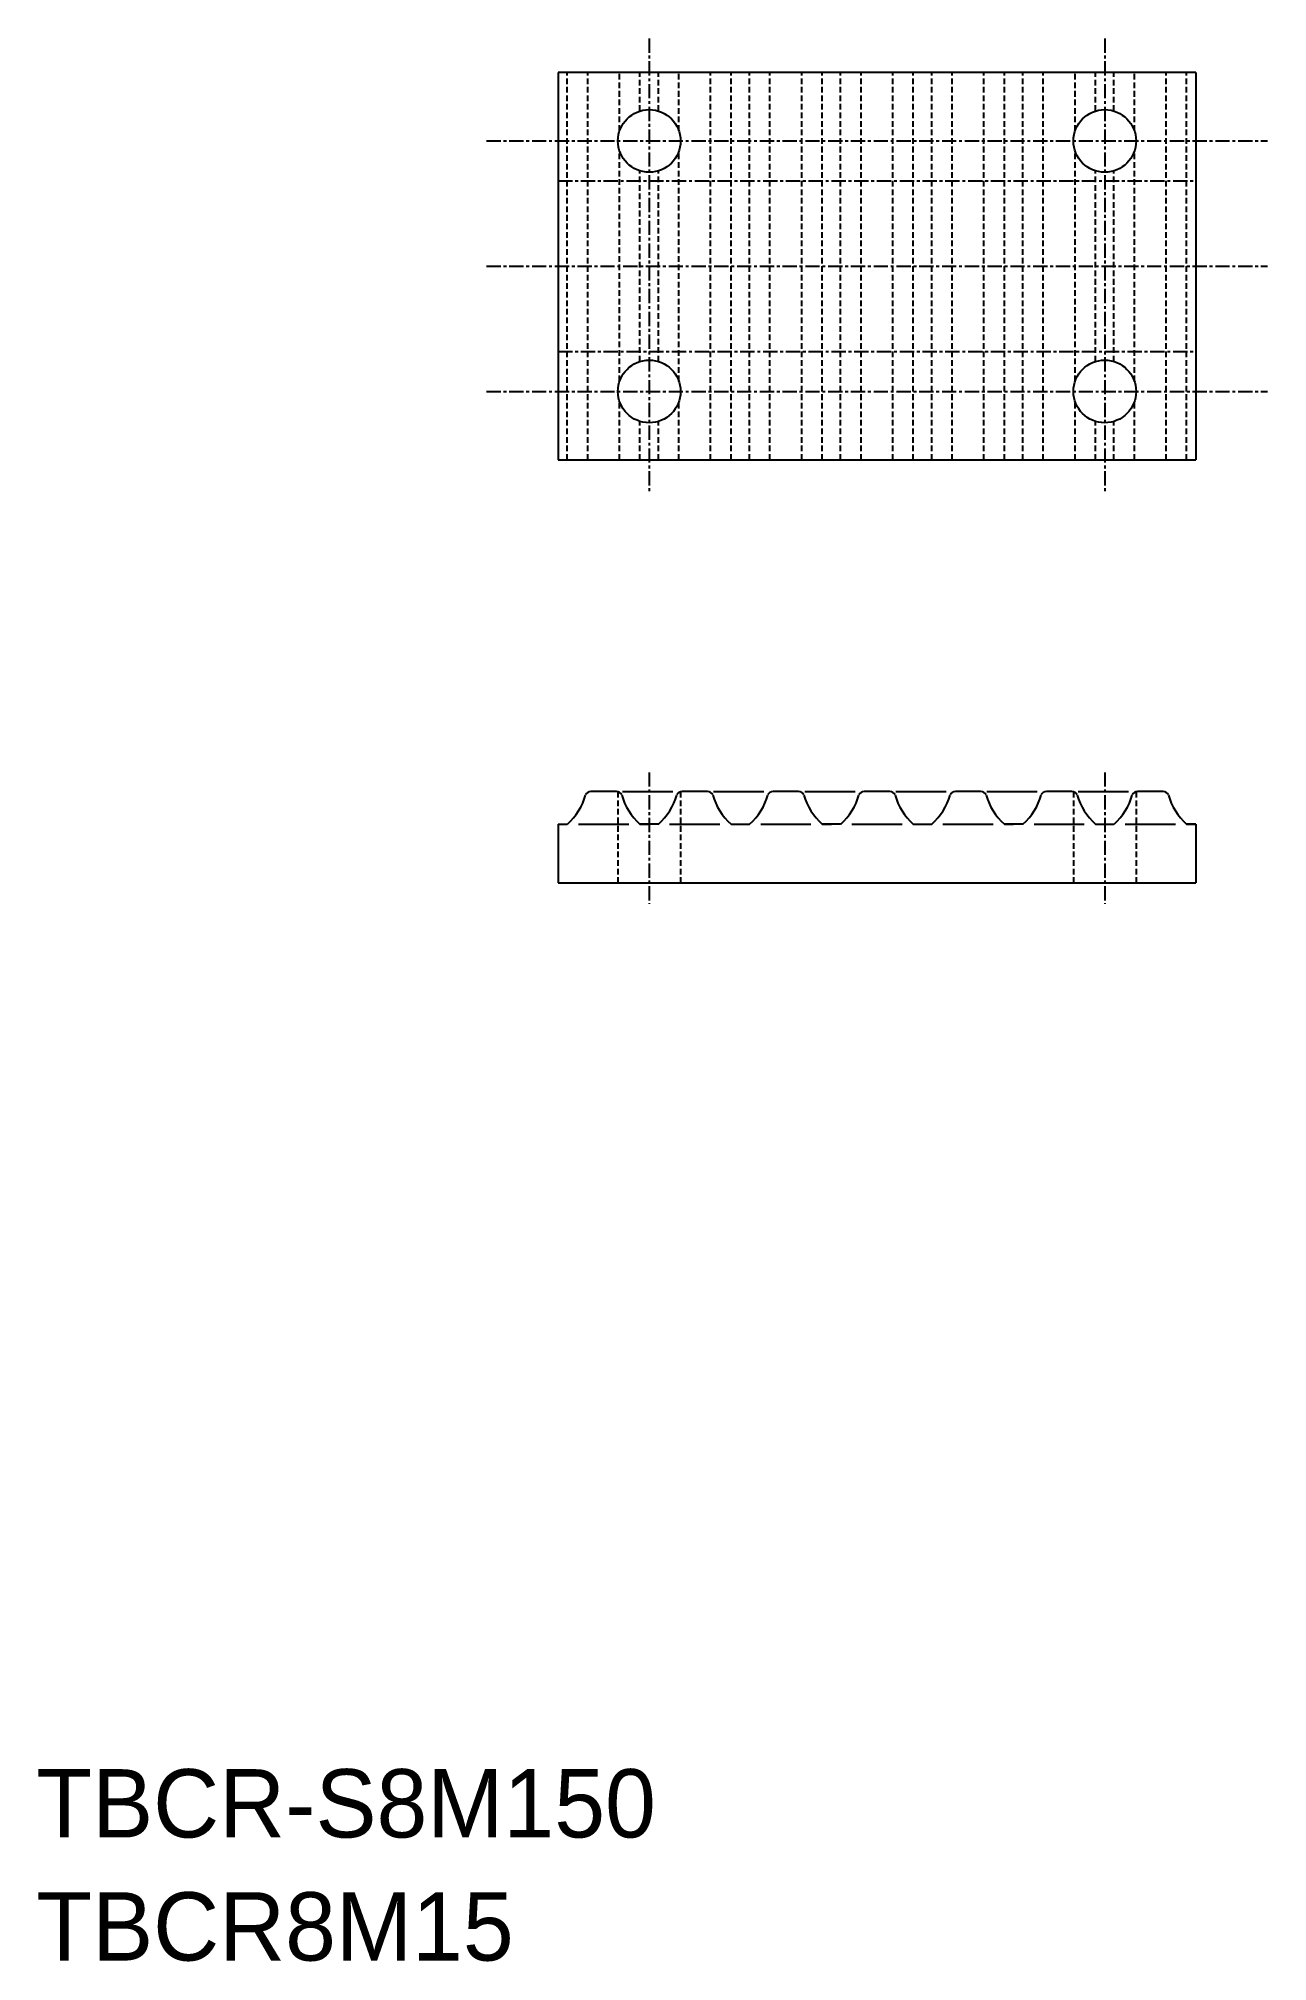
# Model space of a CAD drawing. Extents: x -286 to -178, y -61 to 108.
import ezdxf

# ---------------------------------------------------------------- set-up
doc = ezdxf.new("R2010")
doc.units = 0
doc.linetypes.add('CENTER', pattern=[2, 1.25, -0.25, 0.25, -0.25])
doc.linetypes.add('DASHED', pattern=[0.75, 0.5, -0.25])
doc.layers.get('0').update_dxf_attribs({"linetype": 'CONTINUOUS'})
doc.layers.add('CENTER', color=1, linetype='CENTER')

msp = doc.modelspace()

# ---------------------------------------------------------------- linework, layer by layer
at = {"color": 7, "linetype": 'CONTINUOUS'}
for p, q in [((-184.18, 104.99), (-240.18, 104.99)), ((-240.18, 104.99), (-240.18, 70.99)), ((-184.18, 104.99), (-184.18, 70.99)), ((-240.18, 70.99), (-184.18, 70.99)), ((-235.06, 41.85), (-237.3, 41.85)), ((-234.53, 41.85), (-230.11, 41.85)), ((-227.06, 41.85), (-229.3, 41.85)), ((-226.53, 41.85), (-222.11, 41.85)), ((-219.06, 41.85), (-221.3, 41.85)), ((-218.53, 41.85), (-214.11, 41.85)), ((-211.06, 41.85), (-213.3, 41.85)), ((-210.53, 41.85), (-206.11, 41.85)), ((-203.06, 41.85), (-205.3, 41.85)), ((-202.53, 41.85), (-198.11, 41.85)), ((-195.06, 41.85), (-197.3, 41.85)), ((-194.53, 41.85), (-190.11, 41.85)), ((-187.06, 41.85), (-189.3, 41.85)), ((-240.18, 39), (-240.18, 33.85)), ((-240.18, 39), (-239.37, 39)), ((-238.39, 39), (-233.98, 39)), ((-231.37, 39), (-232.99, 39)), ((-232.99, 39), (-232.18, 39)), ((-230.39, 39), (-225.98, 39)), ((-224.99, 39), (-223.37, 39)), ((-222.39, 39), (-217.98, 39)), ((-216.99, 39), (-216.18, 39)), ((-215.37, 39), (-216.99, 39)), ((-214.39, 39), (-209.98, 39)), ((-208.99, 39), (-207.37, 39)), ((-206.39, 39), (-201.98, 39)), ((-199.37, 39), (-200.99, 39)), ((-200.99, 39), (-200.18, 39)), ((-198.39, 39), (-193.98, 39)), ((-192.99, 39), (-191.37, 39)), ((-190.39, 39), (-185.98, 39)), ((-184.99, 39), (-184.18, 39)), ((-184.18, 39), (-184.99, 39)), ((-184.18, 39), (-184.18, 33.85)), ((-240.18, 33.85), (-184.18, 33.85))]:
    msp.add_line(p, q, dxfattribs=at)
at = {"color": 3, "linetype": 'DASHED'}
for p, q in [((-239.37, 70.99), (-239.37, 104.99)), ((-237.58, 70.99), (-237.58, 104.99)), ((-234.79, 99.88), (-234.79, 104.99)), ((-232.99, 101.62), (-232.99, 104.99)), ((-231.37, 101.62), (-231.37, 104.99)), ((-229.58, 99.88), (-229.58, 104.99)), ((-226.79, 70.99), (-226.79, 104.99)), ((-224.99, 70.99), (-224.99, 104.99)), ((-223.37, 70.99), (-223.37, 104.99)), ((-221.58, 70.99), (-221.58, 104.99)), ((-218.79, 70.99), (-218.79, 104.99)), ((-216.99, 70.99), (-216.99, 104.99)), ((-215.37, 70.99), (-215.37, 104.99)), ((-213.58, 70.99), (-213.58, 104.99)), ((-210.79, 70.99), (-210.79, 104.99)), ((-208.99, 70.99), (-208.99, 104.99)), ((-207.37, 70.99), (-207.37, 104.99)), ((-205.58, 70.99), (-205.58, 104.99)), ((-202.79, 70.99), (-202.79, 104.99)), ((-200.99, 70.99), (-200.99, 104.99)), ((-199.37, 70.99), (-199.37, 104.99)), ((-197.58, 70.99), (-197.58, 104.99)), ((-194.79, 99.88), (-194.79, 104.99)), ((-192.99, 101.62), (-192.99, 104.99)), ((-191.37, 101.62), (-191.37, 104.99)), ((-189.58, 99.88), (-189.58, 104.99)), ((-186.79, 70.99), (-186.79, 104.99)), ((-184.99, 70.99), (-184.99, 104.99)), ((-234.79, 77.88), (-234.79, 98.11)), ((-229.58, 77.88), (-229.58, 98.11)), ((-194.79, 77.88), (-194.79, 98.11)), ((-189.58, 77.88), (-189.58, 98.11)), ((-232.99, 79.62), (-232.99, 96.36)), ((-231.37, 79.62), (-231.37, 96.36)), ((-192.99, 79.62), (-192.99, 96.36)), ((-191.37, 79.62), (-191.37, 96.36)), ((-234.79, 70.99), (-234.79, 76.11)), ((-229.58, 70.99), (-229.58, 76.11)), ((-194.79, 70.99), (-194.79, 76.11)), ((-189.58, 70.99), (-189.58, 76.11)), ((-232.99, 70.99), (-232.99, 74.36)), ((-231.37, 70.99), (-231.37, 74.36)), ((-192.99, 70.99), (-192.99, 74.36)), ((-191.37, 70.99), (-191.37, 74.36)), ((-234.93, 41.83), (-234.93, 33.85)), ((-229.43, 41.83), (-229.43, 33.85)), ((-194.93, 41.83), (-194.93, 33.85)), ((-189.43, 41.83), (-189.43, 33.85))]:
    msp.add_line(p, q, dxfattribs=at)
at = {"color": 7, "linetype": 'CONTINUOUS'}
for centre in [(-232.18, 98.99), (-192.18, 98.99), (-232.18, 76.99), (-192.18, 76.99)]:
    msp.add_circle(centre, 2.75, dxfattribs=at)
for centre, radius, start, end in [((-242.78, 42.92), 5.2, 310.9914, 344.6955), ((-237.3, 41.34), 0.51, 90, 155.38), ((-235.06, 41.34), 0.51, 24.62, 90), ((-229.58, 42.92), 5.2, 195.3045, 229.0086), ((-234.78, 42.92), 5.2, 310.9914, 344.6955), ((-229.3, 41.34), 0.51, 90, 155.38), ((-227.06, 41.34), 0.51, 24.62, 90), ((-221.58, 42.92), 5.2, 195.3045, 229.0086), ((-226.78, 42.92), 5.2, 310.9914, 344.6955), ((-221.3, 41.34), 0.51, 90, 155.38), ((-219.06, 41.34), 0.51, 24.62, 90), ((-213.58, 42.92), 5.2, 195.3045, 229.0086), ((-218.78, 42.92), 5.2, 310.9914, 344.6955), ((-213.3, 41.34), 0.51, 90, 155.38), ((-211.06, 41.34), 0.51, 24.62, 90), ((-205.58, 42.92), 5.2, 195.3045, 229.0086), ((-210.78, 42.92), 5.2, 310.9914, 344.6955), ((-205.3, 41.34), 0.51, 90, 155.38), ((-203.06, 41.34), 0.51, 24.62, 90), ((-197.58, 42.92), 5.2, 195.3045, 229.0086), ((-202.78, 42.92), 5.2, 310.9914, 344.6955), ((-197.3, 41.34), 0.51, 90, 155.38), ((-195.06, 41.34), 0.51, 24.62, 90), ((-189.58, 42.92), 5.2, 195.3045, 229.0086), ((-194.78, 42.92), 5.2, 310.9914, 344.6955), ((-189.3, 41.34), 0.51, 90, 155.38), ((-187.06, 41.34), 0.51, 24.62, 90), ((-181.58, 42.92), 5.2, 195.3045, 229.0086)]:
    msp.add_arc(centre, radius, start, end, dxfattribs=at)
at = {"layer": 'CENTER', "color": 1, "linetype": 'CENTER'}
for p, q in [((-232.18, 107.99), (-232.18, 67.99)), ((-192.18, 107.99), (-192.18, 67.99)), ((-246.47, 98.99), (-177.89, 98.99)), ((-240.18, 95.49), (-184.18, 95.49)), ((-246.47, 87.99), (-177.89, 87.99)), ((-240.18, 80.49), (-184.18, 80.49)), ((-246.47, 76.99), (-177.89, 76.99)), ((-232.18, 43.54), (-232.18, 31.98)), ((-192.18, 43.54), (-192.18, 31.98))]:
    msp.add_line(p, q, dxfattribs=at)

# ---------------------------------------------------------------- texts
at = {"color": 7, "linetype": 'CONTINUOUS'}
for s, p in [('TBCR-S8M150', (-285.99, -50)), ('TBCR8M15', (-285.99, -60.81))]:
    msp.add_text(s, height=6, dxfattribs=at).set_placement(p)

doc.saveas('drawing.dxf')
